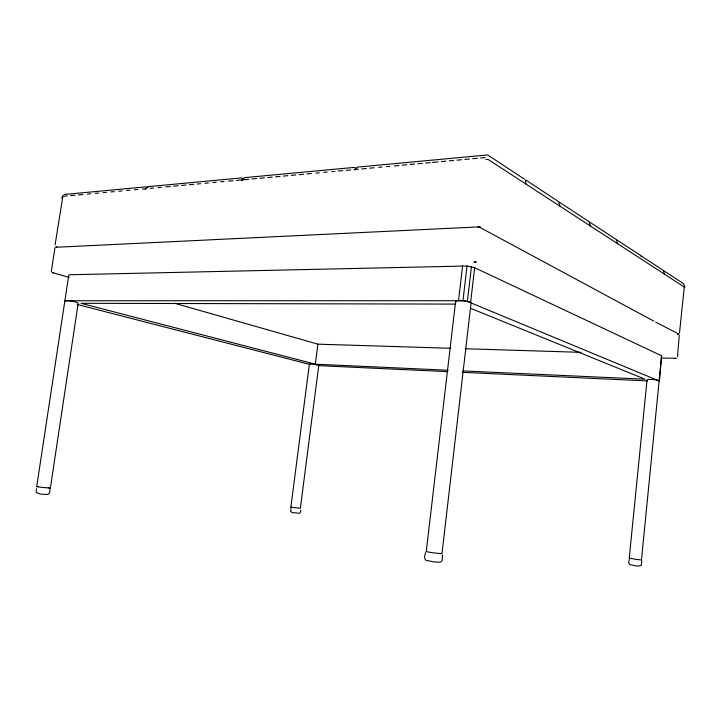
<?xml version="1.0" encoding="UTF-8"?>
<svg xmlns="http://www.w3.org/2000/svg" width="721" height="721" viewBox="0 0 721 721"><rect width="100%" height="100%" fill="white"/><g stroke="black" fill="none" stroke-linecap="round" stroke-linejoin="round"><path stroke-width="1.08" d="M677.488 356.607L679.299 335.04M684.265 287.138L679.497 332.994M65.278 301.252L64.872 300.756L69.09 300.756L75.777 301.946L78.192 303.117L50.38 488.054L40.881 487.288L36.708 486.594L68.783 274.998A6.804 0.991 9.5 0 1 70.18 274.746L467.019 265.995L474.652 267.707L661.59 355.777L641.465 559.965L636.328 559.433L629.235 558.117L647.043 380.021L648.089 379.345L654.19 379.625L659.201 380.58M64.872 300.756L462.963 300.72L467.019 265.995M661.59 355.777L659.427 381.076L467.388 301.396L471.435 266.698M470.633 302.315L474.652 267.707M426.237 551.655L455.699 300.72L463.297 300.72L470.975 302.315L470.966 303.892L442.036 553.187L441.802 553.692L433.862 552.926L426.237 551.655L426.598 551.159M458.547 300.477L462.612 265.806M300.891 510.108L300.296 512.685L299.521 513.235L292.555 512.622L290.689 511.54L291.149 508.026M290.851 507.242L309.408 363.925L313.338 364.105L318.745 365.502L300.369 508.287L290.851 507.242L291.708 507.178M448.111 370.243L315.32 364.195L317.898 344.16L174.41 303.199M36.383 488.739L36.221 492.182C39.204 494.976 44.251 494.182 48.145 494.408L49.722 492.56L49.884 489.126M55.102 244.78L62.781 196.878M629.334 559.208L628.676 562.434L629.712 564.516C633.371 565.264 637.869 567.085 641.348 565.3L641.78 560.893M425.633 552.665C424.669 554.99 423.777 558.469 426.048 560.343L434.393 561.992L440.333 562.173L441.676 561.217L442.315 559.685L442.397 555.008M54.913 248.024L51.308 271.547M354.849 169.976L355.705 168.408L357.841 167.065L487.675 154.952L524.528 179.241M241.679 180.782L242.761 178.862L244.77 177.618L354.146 167.416L356.093 168.444M145.318 189.569L147.327 186.919L148.959 186.568M61.6 197.987L63.069 195.49M63.998 194.688L65.548 194.355M675.126 358.472L676.235 358.292L661.626 358.031M63.691 196.301L67.251 195.941M655.786 322.197L678.281 333.769M677.857 334.328L677.911 333.778M56.076 247.267L57.013 247.249L56.166 246.69L57.013 247.249L56.076 247.267L480.24 226.827L479.33 226.565L478.194 226.493L653.812 321.133M678.227 334.319L677.533 333.859M64.863 194.418L145.606 186.874L147.697 187.703M148.238 186.631L241.643 177.916L243.653 178.817M70.613 195.634L75.092 195.22M78.454 194.913L82.933 194.499M87.412 194.093L90.774 193.778M95.253 193.372L98.615 193.057M103.094 192.651L106.456 192.345M110.935 191.93L114.297 191.624M118.776 191.209L122.137 190.903M126.617 190.488L129.978 190.182M134.457 189.767L137.819 189.461M142.307 189.046L145.66 188.74M150.148 188.334L153.501 188.019M157.989 187.613L161.351 187.298M165.83 186.892L170.309 186.478M173.671 186.171L178.15 185.757M181.512 185.45L185.991 185.036M189.353 184.729L193.832 184.315M197.194 184.008L200.555 183.702M205.034 183.287L208.396 182.981M212.875 182.566L216.237 182.26M220.716 181.854L224.078 181.539M228.557 181.133L233.045 180.719M236.398 180.412L248.727 179.277M252.089 178.97L256.568 178.556M259.93 178.249L264.409 177.835M267.77 177.528L272.25 177.123M275.611 176.807L280.09 176.402M283.452 176.086L287.931 175.681M291.293 175.374L295.772 174.96M299.134 174.653L303.613 174.239M306.975 173.932L311.454 173.518M315.942 173.103L319.295 172.797M323.783 172.391L327.136 172.076M331.624 171.67L334.986 171.355M338.338 171.048L342.826 170.643M346.188 170.327L350.667 169.922M354.029 169.606L358.508 169.201M361.87 168.894L366.349 168.48M369.711 168.173L374.19 167.759M378.669 167.344L382.031 167.038M386.51 166.623L389.872 166.317M394.351 165.911L398.83 165.497M402.192 165.19L406.68 164.776M410.033 164.469L414.521 164.055M417.883 163.748L422.362 163.334M425.723 163.027L430.203 162.613M432.438 162.414L438.044 161.892M441.405 161.585L445.884 161.18M449.246 160.864L453.725 160.459M457.087 160.143L461.566 159.738M464.928 159.431L469.407 159.017M472.769 158.71L477.248 158.296M480.61 157.989L485.089 157.575M485.783 159.611L488.018 159.404L684.95 287.481L683.679 283.777L663.581 270.636M455.744 304.1L81.013 303.307L315.32 364.195M36.708 486.594L38.501 486.621M317.898 344.16L450.652 348.279M465.279 348.739L581.162 352.335M462.738 370.909L645.052 379.21L470.633 308.327M318.592 365.646L447.651 371.639M462.242 372.315L647.422 380.922M559.361 202.186L588.904 221.527L590.445 226.024M589.571 222.032L616.203 239.462L617.663 243.725M462.963 300.72L467.388 301.396M616.734 239.868L640.131 255.117L641.528 256.757M48.298 487.711L50.38 488.054M641.284 255.991L663.257 270.366L664.591 274.241M77.156 304.46L310.165 364.538L309.408 363.925M53.084 272.908L52.011 272.457L69.324 277.477M525.78 179.989L558.532 201.583L560.154 206.323M525.348 180.611L526.249 184.27M455.699 300.72L455.807 302.306M476.148 262.038L474.806 262.462L474.103 261.714L476.148 262.038M478.888 227.277L478.104 227.277L480.15 227.611L478.888 227.277"/></g></svg>
